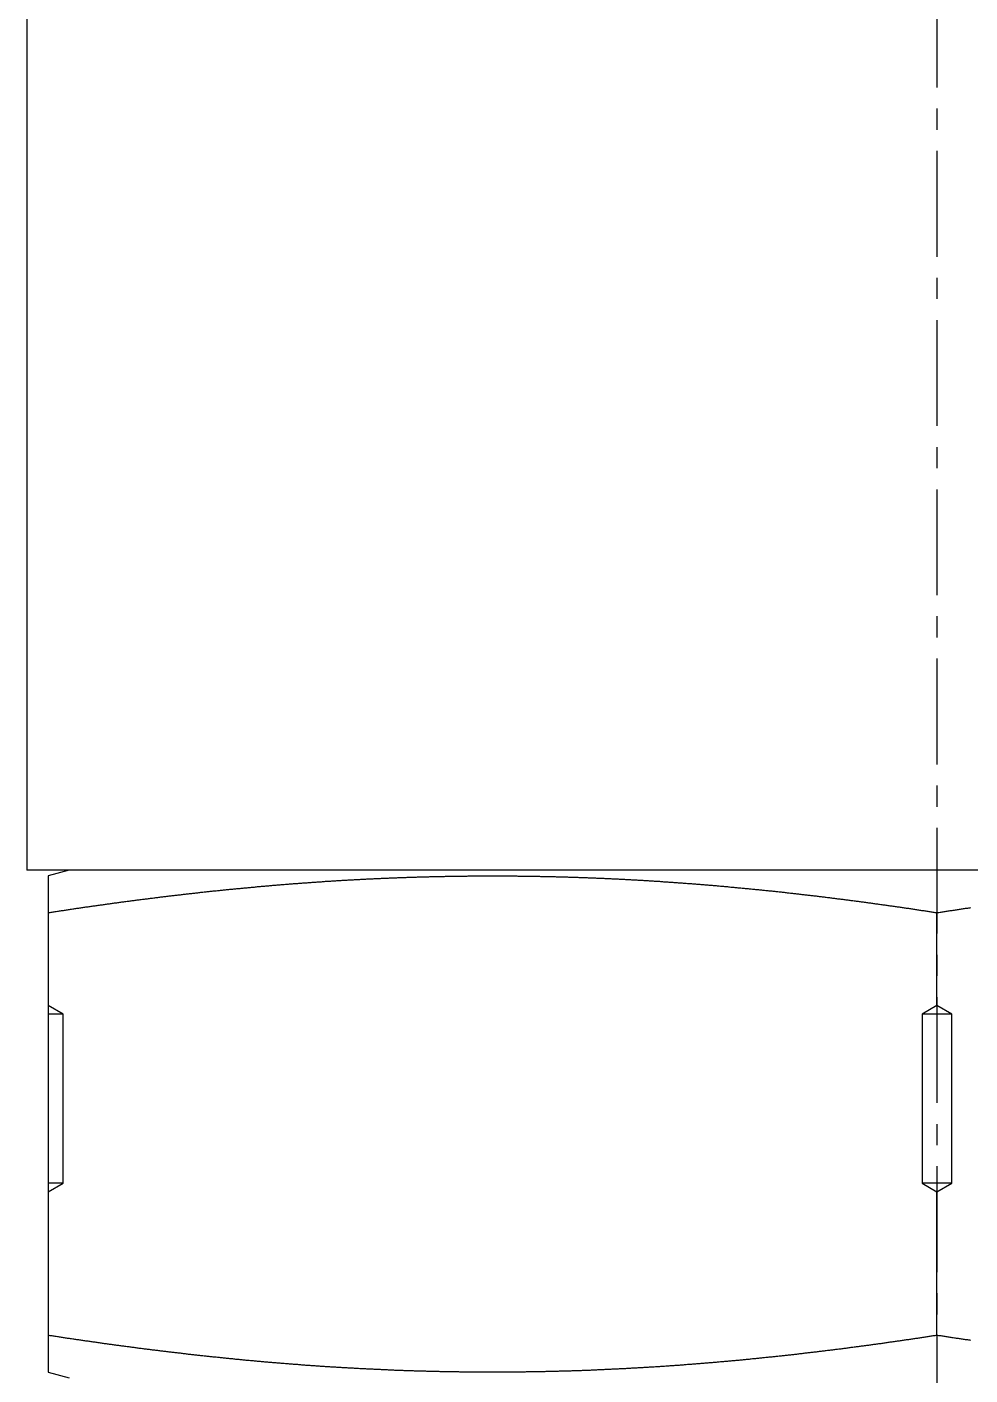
# Model space of a CAD drawing. Extents: x -12 to 116, y -14 to 98.
# Drawn here: x 94.53 to 105.67, y 13.02 to 28.95 of the extents above; entities that cross this region are included whole.
import ezdxf

# ---------------------------------------------------------------- set-up
doc = ezdxf.new("R2010")
doc.units = 0
doc.linetypes.add('CENTER', pattern=[2, 1.25, -0.25, 0.25, -0.25])
doc.layers.get('0').update_dxf_attribs({"linetype": 'CONTINUOUS'})
doc.layers.add('CENTER', color=1, linetype='CENTER')

msp = doc.modelspace()

# ---------------------------------------------------------------- linework, layer by layer
at = {"color": 7, "linetype": 'CONTINUOUS'}
for p, q in [((94.525, 29.634), (94.525, 18.984)), ((116.025, 18.984), (94.525, 18.984)), ((95.025, 18.984), (94.775, 18.917)), ((94.775, 18.917), (94.775, 13.051)), ((105.275, 17.384), (105.275, 18.482)), ((94.951, 17.284), (94.775, 17.384)), ((105.275, 17.384), (105.1, 17.284)), ((105.451, 17.284), (105.275, 17.384)), ((94.951, 17.284), (94.775, 17.284)), ((94.951, 15.284), (94.951, 17.284)), ((105.1, 17.284), (105.1, 15.284)), ((105.451, 17.284), (105.1, 17.284)), ((105.451, 15.284), (105.451, 17.284)), ((94.775, 15.184), (94.951, 15.284)), ((94.951, 15.284), (94.775, 15.284)), ((105.1, 15.284), (105.275, 15.184)), ((105.451, 15.284), (105.1, 15.284)), ((105.275, 15.184), (105.451, 15.284)), ((105.275, 13.486), (105.275, 15.184)), ((94.775, 13.051), (95.025, 12.984))]:
    msp.add_line(p, q, dxfattribs=at)
at = {"color": 7}
for points in [[(94.775, 18.482, 0), (94.787, 18.484, 0), (94.799, 18.485, 0), (94.811, 18.487, 0), (94.823, 18.489, 0), (94.836, 18.491, 0), (94.848, 18.493, 0), (94.86, 18.495, 0), (94.872, 18.497, 0), (94.884, 18.498, 0), (94.896, 18.5, 0), (94.908, 18.502, 0), (94.92, 18.504, 0), (94.932, 18.506, 0), (94.944, 18.508, 0), (94.956, 18.509, 0), (94.969, 18.511, 0), (94.981, 18.513, 0), (94.993, 18.515, 0), (95.005, 18.517, 0), (95.017, 18.518, 0), (95.029, 18.52, 0), (95.041, 18.522, 0), (95.053, 18.524, 0), (95.065, 18.526, 0), (95.077, 18.527, 0), (95.089, 18.529, 0), (95.101, 18.531, 0), (95.114, 18.533, 0), (95.126, 18.535, 0), (95.138, 18.536, 0), (95.15, 18.538, 0), (95.162, 18.54, 0), (95.174, 18.542, 0), (95.186, 18.543, 0), (95.198, 18.545, 0), (95.21, 18.547, 0), (95.222, 18.549, 0), (95.234, 18.55, 0), (95.247, 18.552, 0), (95.259, 18.554, 0), (95.271, 18.556, 0), (95.283, 18.557, 0), (95.295, 18.559, 0), (95.307, 18.561, 0), (95.319, 18.562, 0), (95.331, 18.564, 0), (95.343, 18.566, 0), (95.355, 18.568, 0), (95.368, 18.569, 0), (95.38, 18.571, 0), (95.392, 18.573, 0), (95.404, 18.574, 0), (95.416, 18.576, 0), (95.428, 18.578, 0), (95.44, 18.579, 0), (95.452, 18.581, 0), (95.464, 18.583, 0), (95.477, 18.585, 0), (95.489, 18.586, 0), (95.501, 18.588, 0), (95.513, 18.59, 0), (95.525, 18.591, 0), (95.537, 18.593, 0), (95.549, 18.595, 0), (95.561, 18.596, 0), (95.573, 18.598, 0), (95.585, 18.599, 0), (95.598, 18.601, 0), (95.61, 18.603, 0), (95.622, 18.604, 0), (95.634, 18.606, 0), (95.646, 18.608, 0), (95.658, 18.609, 0), (95.67, 18.611, 0), (95.682, 18.613, 0), (95.694, 18.614, 0), (95.707, 18.616, 0), (95.719, 18.617, 0), (95.731, 18.619, 0), (95.743, 18.621, 0), (95.755, 18.622, 0), (95.767, 18.624, 0), (95.779, 18.625, 0), (95.791, 18.627, 0), (95.803, 18.628, 0), (95.816, 18.63, 0), (95.828, 18.632, 0), (95.84, 18.633, 0), (95.852, 18.635, 0), (95.864, 18.636, 0), (95.876, 18.638, 0), (95.888, 18.64, 0), (95.9, 18.641, 0), (95.913, 18.643, 0), (95.925, 18.644, 0), (95.937, 18.646, 0), (95.949, 18.647, 0), (95.961, 18.649, 0), (95.973, 18.65, 0), (95.985, 18.652, 0), (95.997, 18.653, 0), (96.01, 18.655, 0), (96.022, 18.656, 0), (96.034, 18.658, 0), (96.046, 18.659, 0), (96.058, 18.661, 0), (96.07, 18.662, 0), (96.082, 18.664, 0), (96.094, 18.665, 0), (96.107, 18.667, 0), (96.119, 18.668, 0), (96.131, 18.67, 0), (96.143, 18.671, 0), (96.155, 18.673, 0), (96.167, 18.674, 0), (96.179, 18.676, 0), (96.192, 18.677, 0), (96.204, 18.679, 0), (96.216, 18.68, 0), (96.228, 18.681, 0), (96.24, 18.683, 0), (96.252, 18.684, 0), (96.264, 18.686, 0), (96.276, 18.687, 0), (96.289, 18.689, 0), (96.301, 18.69, 0), (96.313, 18.692, 0), (96.325, 18.693, 0), (96.337, 18.694, 0), (96.349, 18.696, 0), (96.361, 18.697, 0), (96.374, 18.699, 0), (96.386, 18.7, 0), (96.398, 18.701, 0), (96.41, 18.703, 0), (96.422, 18.704, 0), (96.434, 18.706, 0), (96.446, 18.707, 0), (96.459, 18.708, 0), (96.471, 18.71, 0), (96.483, 18.711, 0), (96.495, 18.712, 0), (96.507, 18.714, 0), (96.519, 18.715, 0), (96.531, 18.716, 0), (96.544, 18.718, 0), (96.556, 18.719, 0), (96.568, 18.721, 0), (96.58, 18.722, 0), (96.592, 18.723, 0), (96.604, 18.724, 0), (96.617, 18.726, 0), (96.629, 18.727, 0), (96.641, 18.728, 0), (96.653, 18.73, 0), (96.665, 18.731, 0), (96.677, 18.732, 0), (96.689, 18.734, 0), (96.701, 18.735, 0), (96.714, 18.736, 0), (96.726, 18.738, 0), (96.738, 18.739, 0), (96.75, 18.74, 0), (96.762, 18.741, 0), (96.775, 18.743, 0), (96.787, 18.744, 0), (96.799, 18.745, 0), (96.811, 18.746, 0), (96.823, 18.748, 0), (96.835, 18.749, 0), (96.847, 18.75, 0), (96.86, 18.751, 0), (96.872, 18.753, 0), (96.884, 18.754, 0), (96.896, 18.755, 0), (96.908, 18.756, 0), (96.92, 18.758, 0), (96.933, 18.759, 0), (96.945, 18.76, 0), (96.957, 18.761, 0), (96.969, 18.762, 0), (96.981, 18.764, 0), (96.993, 18.765, 0), (97.005, 18.766, 0), (97.018, 18.767, 0), (97.03, 18.768, 0), (97.042, 18.769, 0), (97.054, 18.771, 0), (97.066, 18.772, 0), (97.079, 18.773, 0), (97.091, 18.774, 0), (97.103, 18.775, 0), (97.115, 18.776, 0), (97.127, 18.777, 0), (97.139, 18.779, 0), (97.151, 18.78, 0), (97.164, 18.781, 0), (97.176, 18.782, 0), (97.188, 18.783, 0), (97.2, 18.784, 0), (97.212, 18.785, 0), (97.225, 18.787, 0), (97.237, 18.788, 0), (97.249, 18.789, 0), (97.261, 18.79, 0), (97.273, 18.791, 0), (97.285, 18.792, 0), (97.297, 18.793, 0), (97.31, 18.794, 0), (97.322, 18.795, 0), (97.334, 18.796, 0), (97.346, 18.797, 0), (97.358, 18.798, 0), (97.371, 18.799, 0), (97.383, 18.8, 0), (97.395, 18.802, 0), (97.407, 18.803, 0), (97.419, 18.804, 0), (97.431, 18.805, 0), (97.444, 18.806, 0), (97.456, 18.807, 0), (97.468, 18.808, 0), (97.48, 18.809, 0), (97.492, 18.81, 0), (97.504, 18.811, 0), (97.517, 18.812, 0), (97.529, 18.813, 0), (97.541, 18.814, 0), (97.553, 18.815, 0), (97.565, 18.816, 0), (97.578, 18.817, 0), (97.59, 18.818, 0), (97.602, 18.819, 0), (97.614, 18.82, 0), (97.626, 18.821, 0), (97.638, 18.822, 0), (97.651, 18.823, 0), (97.663, 18.823, 0), (97.675, 18.825, 0), (97.687, 18.825, 0), (97.699, 18.826, 0), (97.712, 18.827, 0), (97.724, 18.828, 0), (97.736, 18.829, 0), (97.748, 18.83, 0), (97.76, 18.831, 0), (97.772, 18.832, 0), (97.785, 18.833, 0), (97.797, 18.834, 0), (97.809, 18.835, 0), (97.821, 18.835, 0), (97.834, 18.836, 0), (97.846, 18.837, 0), (97.858, 18.838, 0), (97.87, 18.839, 0), (97.882, 18.84, 0), (97.894, 18.841, 0), (97.907, 18.842, 0), (97.919, 18.842, 0), (97.931, 18.843, 0), (97.943, 18.844, 0), (97.955, 18.845, 0), (97.968, 18.846, 0), (97.98, 18.847, 0), (97.992, 18.848, 0), (98.004, 18.848, 0), (98.016, 18.849, 0), (98.028, 18.85, 0), (98.041, 18.851, 0), (98.053, 18.852, 0), (98.065, 18.852, 0), (98.077, 18.853, 0), (98.09, 18.854, 0), (98.102, 18.855, 0), (98.114, 18.855, 0), (98.126, 18.856, 0), (98.138, 18.857, 0), (98.15, 18.858, 0), (98.163, 18.858, 0), (98.175, 18.859, 0), (98.187, 18.86, 0), (98.199, 18.861, 0), (98.212, 18.861, 0), (98.224, 18.862, 0), (98.236, 18.863, 0), (98.248, 18.864, 0), (98.26, 18.864, 0), (98.272, 18.865, 0), (98.285, 18.866, 0), (98.297, 18.867, 0), (98.309, 18.867, 0), (98.321, 18.868, 0), (98.334, 18.869, 0), (98.346, 18.869, 0), (98.358, 18.87, 0), (98.37, 18.871, 0), (98.382, 18.871, 0), (98.394, 18.872, 0), (98.407, 18.873, 0), (98.419, 18.873, 0), (98.431, 18.874, 0), (98.443, 18.875, 0), (98.456, 18.875, 0), (98.468, 18.876, 0), (98.48, 18.877, 0), (98.492, 18.877, 0), (98.504, 18.878, 0), (98.516, 18.878, 0), (98.529, 18.879, 0), (98.541, 18.88, 0), (98.553, 18.88, 0), (98.565, 18.881, 0), (98.578, 18.881, 0), (98.59, 18.882, 0), (98.602, 18.883, 0), (98.614, 18.883, 0), (98.626, 18.884, 0), (98.639, 18.884, 0), (98.651, 18.885, 0), (98.663, 18.886, 0), (98.675, 18.886, 0), (98.687, 18.887, 0), (98.7, 18.887, 0), (98.712, 18.888, 0), (98.724, 18.888, 0), (98.736, 18.889, 0), (98.749, 18.889, 0), (98.761, 18.89, 0), (98.773, 18.89, 0), (98.785, 18.891, 0), (98.797, 18.891, 0), (98.809, 18.892, 0), (98.822, 18.892, 0), (98.834, 18.893, 0), (98.846, 18.893, 0), (98.858, 18.894, 0), (98.871, 18.894, 0), (98.883, 18.895, 0), (98.895, 18.895, 0), (98.907, 18.896, 0), (98.919, 18.896, 0), (98.932, 18.897, 0), (98.944, 18.897, 0), (98.956, 18.898, 0), (98.968, 18.898, 0), (98.981, 18.898, 0), (98.993, 18.899, 0), (99.005, 18.899, 0), (99.017, 18.9, 0), (99.029, 18.9, 0), (99.042, 18.901, 0), (99.054, 18.901, 0), (99.066, 18.901, 0), (99.078, 18.902, 0), (99.09, 18.902, 0), (99.103, 18.902, 0), (99.115, 18.903, 0), (99.127, 18.903, 0), (99.139, 18.904, 0), (99.151, 18.904, 0), (99.164, 18.904, 0), (99.176, 18.905, 0), (99.188, 18.905, 0), (99.2, 18.905, 0), (99.213, 18.906, 0), (99.225, 18.906, 0), (99.237, 18.906, 0), (99.249, 18.907, 0), (99.261, 18.907, 0), (99.274, 18.907, 0), (99.286, 18.908, 0), (99.298, 18.908, 0), (99.31, 18.908, 0), (99.323, 18.909, 0), (99.335, 18.909, 0), (99.347, 18.909, 0), (99.359, 18.909, 0), (99.371, 18.91, 0), (99.384, 18.91, 0), (99.396, 18.91, 0), (99.408, 18.91, 0), (99.42, 18.911, 0), (99.433, 18.911, 0), (99.445, 18.911, 0), (99.457, 18.911, 0), (99.469, 18.912, 0), (99.481, 18.912, 0), (99.494, 18.912, 0), (99.506, 18.912, 0), (99.518, 18.913, 0), (99.53, 18.913, 0), (99.543, 18.913, 0), (99.555, 18.913, 0), (99.567, 18.913, 0), (99.579, 18.913, 0), (99.591, 18.914, 0), (99.604, 18.914, 0), (99.616, 18.914, 0), (99.628, 18.914, 0), (99.64, 18.914, 0), (99.652, 18.915, 0), (99.665, 18.915, 0), (99.677, 18.915, 0), (99.689, 18.915, 0), (99.701, 18.915, 0), (99.713, 18.915, 0), (99.726, 18.915, 0), (99.738, 18.916, 0), (99.75, 18.916, 0), (99.762, 18.916, 0), (99.775, 18.916, 0), (99.787, 18.916, 0), (99.799, 18.916, 0), (99.811, 18.916, 0), (99.823, 18.916, 0), (99.836, 18.916, 0), (99.848, 18.916, 0), (99.86, 18.916, 0), (99.872, 18.916, 0), (99.885, 18.917, 0), (99.897, 18.917, 0), (99.909, 18.917, 0), (99.921, 18.917, 0), (99.933, 18.917, 0), (99.946, 18.917, 0), (99.958, 18.917, 0), (99.97, 18.917, 0), (99.982, 18.917, 0), (99.995, 18.917, 0), (100.007, 18.917, 0), (100.019, 18.917, 0), (100.031, 18.917, 0), (100.044, 18.917, 0), (100.056, 18.917, 0), (100.068, 18.917, 0), (100.08, 18.917, 0), (100.092, 18.917, 0), (100.105, 18.917, 0), (100.117, 18.917, 0), (100.129, 18.917, 0), (100.141, 18.917, 0), (100.153, 18.917, 0), (100.166, 18.917, 0), (100.178, 18.916, 0), (100.19, 18.916, 0), (100.202, 18.916, 0), (100.215, 18.916, 0), (100.227, 18.916, 0), (100.239, 18.916, 0), (100.251, 18.916, 0), (100.263, 18.916, 0), (100.276, 18.916, 0), (100.288, 18.916, 0), (100.3, 18.916, 0), (100.312, 18.916, 0), (100.325, 18.915, 0), (100.337, 18.915, 0), (100.349, 18.915, 0), (100.361, 18.915, 0), (100.373, 18.915, 0), (100.386, 18.915, 0), (100.398, 18.915, 0), (100.41, 18.914, 0), (100.422, 18.914, 0), (100.435, 18.914, 0), (100.447, 18.914, 0), (100.459, 18.914, 0), (100.471, 18.913, 0), (100.483, 18.913, 0), (100.496, 18.913, 0), (100.508, 18.913, 0), (100.52, 18.913, 0), (100.532, 18.913, 0), (100.545, 18.912, 0), (100.557, 18.912, 0), (100.569, 18.912, 0), (100.581, 18.912, 0), (100.593, 18.911, 0), (100.606, 18.911, 0), (100.618, 18.911, 0), (100.63, 18.911, 0), (100.642, 18.91, 0), (100.655, 18.91, 0), (100.667, 18.91, 0), (100.679, 18.91, 0), (100.691, 18.909, 0), (100.703, 18.909, 0), (100.716, 18.909, 0), (100.728, 18.909, 0), (100.74, 18.908, 0), (100.752, 18.908, 0), (100.764, 18.908, 0), (100.777, 18.907, 0), (100.789, 18.907, 0), (100.801, 18.907, 0), (100.813, 18.906, 0), (100.826, 18.906, 0), (100.838, 18.906, 0), (100.85, 18.905, 0), (100.862, 18.905, 0), (100.874, 18.905, 0), (100.887, 18.904, 0), (100.899, 18.904, 0), (100.911, 18.904, 0), (100.923, 18.903, 0), (100.935, 18.903, 0), (100.948, 18.902, 0), (100.96, 18.902, 0), (100.972, 18.902, 0), (100.984, 18.901, 0), (100.997, 18.901, 0), (101.009, 18.901, 0), (101.021, 18.9, 0), (101.033, 18.9, 0), (101.045, 18.899, 0), (101.058, 18.899, 0), (101.07, 18.898, 0), (101.082, 18.898, 0), (101.094, 18.898, 0), (101.106, 18.897, 0), (101.119, 18.897, 0), (101.131, 18.896, 0), (101.143, 18.896, 0), (101.155, 18.895, 0), (101.168, 18.895, 0), (101.18, 18.894, 0), (101.192, 18.894, 0), (101.204, 18.893, 0), (101.216, 18.893, 0), (101.229, 18.892, 0), (101.241, 18.892, 0), (101.253, 18.891, 0), (101.265, 18.891, 0), (101.277, 18.89, 0), (101.29, 18.89, 0), (101.302, 18.889, 0), (101.314, 18.889, 0), (101.326, 18.888, 0), (101.338, 18.888, 0), (101.351, 18.887, 0), (101.363, 18.887, 0), (101.375, 18.886, 0), (101.387, 18.886, 0), (101.4, 18.885, 0), (101.412, 18.884, 0), (101.424, 18.884, 0), (101.436, 18.883, 0), (101.448, 18.883, 0), (101.461, 18.882, 0), (101.473, 18.881, 0), (101.485, 18.881, 0), (101.497, 18.88, 0), (101.509, 18.88, 0), (101.522, 18.879, 0), (101.534, 18.878, 0), (101.546, 18.878, 0), (101.558, 18.877, 0), (101.57, 18.877, 0), (101.583, 18.876, 0), (101.595, 18.875, 0), (101.607, 18.875, 0), (101.619, 18.874, 0), (101.631, 18.873, 0), (101.644, 18.873, 0), (101.656, 18.872, 0), (101.668, 18.871, 0), (101.68, 18.871, 0), (101.692, 18.87, 0), (101.705, 18.869, 0), (101.717, 18.869, 0), (101.729, 18.868, 0), (101.741, 18.867, 0), (101.753, 18.867, 0), (101.766, 18.866, 0), (101.778, 18.865, 0), (101.79, 18.864, 0), (101.802, 18.864, 0), (101.814, 18.863, 0), (101.827, 18.862, 0), (101.839, 18.861, 0), (101.851, 18.861, 0), (101.863, 18.86, 0), (101.875, 18.859, 0), (101.888, 18.858, 0), (101.9, 18.858, 0), (101.912, 18.857, 0), (101.924, 18.856, 0), (101.936, 18.855, 0), (101.949, 18.855, 0), (101.961, 18.854, 0), (101.973, 18.853, 0), (101.985, 18.852, 0), (101.997, 18.852, 0), (102.01, 18.851, 0), (102.022, 18.85, 0), (102.034, 18.849, 0), (102.046, 18.848, 0), (102.058, 18.848, 0), (102.071, 18.847, 0), (102.083, 18.846, 0), (102.095, 18.845, 0), (102.107, 18.844, 0), (102.119, 18.843, 0), (102.132, 18.842, 0), (102.144, 18.842, 0), (102.156, 18.841, 0), (102.168, 18.84, 0), (102.18, 18.839, 0), (102.192, 18.838, 0), (102.205, 18.837, 0), (102.217, 18.836, 0), (102.229, 18.835, 0), (102.241, 18.835, 0), (102.253, 18.834, 0), (102.266, 18.833, 0), (102.278, 18.832, 0), (102.29, 18.831, 0), (102.302, 18.83, 0), (102.314, 18.829, 0), (102.327, 18.828, 0), (102.339, 18.827, 0), (102.351, 18.826, 0), (102.363, 18.825, 0), (102.375, 18.825, 0), (102.387, 18.824, 0), (102.4, 18.823, 0), (102.412, 18.822, 0), (102.424, 18.821, 0), (102.436, 18.82, 0), (102.448, 18.819, 0), (102.461, 18.818, 0), (102.473, 18.817, 0), (102.485, 18.816, 0), (102.497, 18.815, 0), (102.509, 18.814, 0), (102.521, 18.813, 0), (102.534, 18.812, 0), (102.546, 18.811, 0), (102.558, 18.81, 0), (102.57, 18.809, 0), (102.582, 18.808, 0), (102.595, 18.807, 0), (102.607, 18.806, 0), (102.619, 18.805, 0), (102.631, 18.804, 0), (102.643, 18.803, 0), (102.655, 18.802, 0), (102.668, 18.801, 0), (102.68, 18.799, 0), (102.692, 18.798, 0), (102.704, 18.797, 0), (102.716, 18.796, 0), (102.728, 18.795, 0), (102.741, 18.794, 0), (102.753, 18.793, 0), (102.765, 18.792, 0), (102.777, 18.791, 0), (102.789, 18.79, 0), (102.802, 18.789, 0), (102.814, 18.788, 0), (102.826, 18.787, 0), (102.838, 18.785, 0), (102.85, 18.784, 0), (102.862, 18.783, 0), (102.875, 18.782, 0), (102.887, 18.781, 0), (102.899, 18.78, 0), (102.911, 18.779, 0), (102.923, 18.777, 0), (102.935, 18.776, 0), (102.948, 18.775, 0), (102.96, 18.774, 0), (102.972, 18.773, 0), (102.984, 18.772, 0), (102.996, 18.771, 0), (103.008, 18.769, 0), (103.021, 18.768, 0), (103.033, 18.767, 0), (103.045, 18.766, 0), (103.057, 18.765, 0), (103.069, 18.764, 0), (103.081, 18.762, 0), (103.094, 18.761, 0), (103.106, 18.76, 0), (103.118, 18.759, 0), (103.13, 18.757, 0), (103.142, 18.756, 0), (103.154, 18.755, 0), (103.166, 18.754, 0), (103.179, 18.753, 0), (103.191, 18.751, 0), (103.203, 18.75, 0), (103.215, 18.749, 0), (103.227, 18.748, 0), (103.239, 18.746, 0), (103.252, 18.745, 0), (103.264, 18.744, 0), (103.276, 18.743, 0), (103.288, 18.741, 0), (103.3, 18.74, 0), (103.312, 18.739, 0), (103.325, 18.738, 0), (103.337, 18.736, 0), (103.349, 18.735, 0), (103.361, 18.734, 0), (103.373, 18.732, 0), (103.385, 18.731, 0), (103.397, 18.73, 0), (103.41, 18.728, 0), (103.422, 18.727, 0), (103.434, 18.726, 0), (103.446, 18.724, 0), (103.458, 18.723, 0), (103.47, 18.722, 0), (103.482, 18.72, 0), (103.495, 18.719, 0), (103.507, 18.718, 0), (103.519, 18.716, 0), (103.531, 18.715, 0), (103.543, 18.714, 0), (103.555, 18.712, 0), (103.567, 18.711, 0), (103.58, 18.71, 0), (103.592, 18.708, 0), (103.604, 18.707, 0), (103.616, 18.706, 0), (103.628, 18.704, 0), (103.64, 18.703, 0), (103.652, 18.701, 0), (103.665, 18.7, 0), (103.677, 18.698, 0), (103.689, 18.697, 0), (103.701, 18.696, 0), (103.713, 18.694, 0), (103.725, 18.693, 0), (103.737, 18.692, 0), (103.75, 18.69, 0), (103.762, 18.689, 0), (103.774, 18.687, 0), (103.786, 18.686, 0), (103.798, 18.684, 0), (103.81, 18.683, 0), (103.822, 18.681, 0), (103.835, 18.68, 0), (103.847, 18.679, 0), (103.859, 18.677, 0), (103.871, 18.676, 0), (103.883, 18.674, 0), (103.895, 18.673, 0), (103.907, 18.671, 0), (103.919, 18.67, 0), (103.932, 18.668, 0), (103.944, 18.667, 0), (103.956, 18.665, 0), (103.968, 18.664, 0), (103.98, 18.662, 0), (103.992, 18.661, 0), (104.004, 18.659, 0), (104.017, 18.658, 0), (104.029, 18.656, 0), (104.041, 18.655, 0), (104.053, 18.653, 0), (104.065, 18.652, 0), (104.077, 18.65, 0), (104.089, 18.649, 0), (104.101, 18.647, 0), (104.114, 18.646, 0), (104.126, 18.644, 0), (104.138, 18.643, 0), (104.15, 18.641, 0), (104.162, 18.64, 0), (104.174, 18.638, 0), (104.186, 18.636, 0), (104.198, 18.635, 0), (104.21, 18.633, 0), (104.223, 18.632, 0), (104.235, 18.63, 0), (104.247, 18.628, 0), (104.259, 18.627, 0), (104.271, 18.625, 0), (104.283, 18.624, 0), (104.295, 18.622, 0), (104.307, 18.621, 0), (104.32, 18.619, 0), (104.332, 18.617, 0), (104.344, 18.616, 0), (104.356, 18.614, 0), (104.368, 18.613, 0), (104.38, 18.611, 0), (104.392, 18.609, 0), (104.404, 18.608, 0), (104.416, 18.606, 0), (104.429, 18.604, 0), (104.441, 18.603, 0), (104.453, 18.601, 0), (104.465, 18.599, 0), (104.477, 18.598, 0), (104.489, 18.596, 0), (104.501, 18.595, 0), (104.513, 18.593, 0), (104.525, 18.591, 0), (104.538, 18.59, 0), (104.55, 18.588, 0), (104.562, 18.586, 0), (104.574, 18.585, 0), (104.586, 18.583, 0), (104.598, 18.581, 0), (104.61, 18.579, 0), (104.622, 18.578, 0), (104.634, 18.576, 0), (104.647, 18.574, 0), (104.659, 18.573, 0), (104.671, 18.571, 0), (104.683, 18.569, 0), (104.695, 18.568, 0), (104.707, 18.566, 0), (104.719, 18.564, 0), (104.731, 18.562, 0), (104.743, 18.561, 0), (104.755, 18.559, 0), (104.768, 18.557, 0), (104.78, 18.556, 0), (104.792, 18.554, 0), (104.804, 18.552, 0), (104.816, 18.55, 0), (104.828, 18.549, 0), (104.84, 18.547, 0), (104.852, 18.545, 0), (104.864, 18.543, 0), (104.876, 18.542, 0), (104.888, 18.54, 0), (104.901, 18.538, 0), (104.913, 18.536, 0), (104.925, 18.535, 0), (104.937, 18.533, 0), (104.949, 18.531, 0), (104.961, 18.529, 0), (104.973, 18.527, 0), (104.985, 18.526, 0), (104.997, 18.524, 0), (105.009, 18.522, 0), (105.021, 18.52, 0), (105.034, 18.518, 0), (105.046, 18.517, 0), (105.058, 18.515, 0), (105.07, 18.513, 0), (105.082, 18.511, 0), (105.094, 18.509, 0), (105.106, 18.508, 0), (105.118, 18.506, 0), (105.13, 18.504, 0), (105.142, 18.502, 0), (105.154, 18.5, 0), (105.166, 18.498, 0), (105.179, 18.497, 0), (105.191, 18.495, 0), (105.203, 18.493, 0), (105.215, 18.491, 0), (105.227, 18.489, 0), (105.239, 18.487, 0), (105.251, 18.485, 0), (105.263, 18.484, 0), (105.275, 18.482, 0)], [(105.275, 18.482, 0), (105.287, 18.484, 0), (105.299, 18.485, 0), (105.311, 18.487, 0), (105.323, 18.489, 0), (105.336, 18.491, 0), (105.348, 18.493, 0), (105.36, 18.495, 0), (105.372, 18.497, 0), (105.384, 18.498, 0), (105.396, 18.5, 0), (105.408, 18.502, 0), (105.42, 18.504, 0), (105.432, 18.506, 0), (105.444, 18.508, 0), (105.456, 18.509, 0), (105.468, 18.511, 0), (105.481, 18.513, 0), (105.493, 18.515, 0), (105.505, 18.517, 0), (105.517, 18.518, 0), (105.529, 18.52, 0), (105.541, 18.522, 0), (105.553, 18.524, 0), (105.565, 18.526, 0), (105.577, 18.527, 0), (105.589, 18.529, 0), (105.601, 18.531, 0), (105.614, 18.533, 0), (105.626, 18.535, 0), (105.638, 18.536, 0), (105.65, 18.538, 0), (105.662, 18.54, 0), (105.674, 18.542, 0)], [(105.275, 13.486, 0), (105.263, 13.484, 0), (105.251, 13.482, 0), (105.239, 13.481, 0), (105.227, 13.479, 0), (105.215, 13.477, 0), (105.203, 13.475, 0), (105.191, 13.473, 0), (105.179, 13.471, 0), (105.166, 13.47, 0), (105.154, 13.468, 0), (105.142, 13.466, 0), (105.13, 13.464, 0), (105.118, 13.462, 0), (105.106, 13.46, 0), (105.094, 13.459, 0), (105.082, 13.457, 0), (105.07, 13.455, 0), (105.058, 13.453, 0), (105.046, 13.451, 0), (105.034, 13.449, 0), (105.021, 13.448, 0), (105.009, 13.446, 0), (104.997, 13.444, 0), (104.985, 13.442, 0), (104.973, 13.44, 0), (104.961, 13.439, 0), (104.949, 13.437, 0), (104.937, 13.435, 0), (104.925, 13.433, 0), (104.913, 13.432, 0), (104.901, 13.43, 0), (104.888, 13.428, 0), (104.876, 13.426, 0), (104.864, 13.425, 0), (104.852, 13.423, 0), (104.84, 13.421, 0), (104.828, 13.419, 0), (104.816, 13.418, 0), (104.804, 13.416, 0), (104.792, 13.414, 0), (104.78, 13.412, 0), (104.768, 13.411, 0), (104.755, 13.409, 0), (104.743, 13.407, 0), (104.731, 13.405, 0), (104.719, 13.404, 0), (104.707, 13.402, 0), (104.695, 13.4, 0), (104.683, 13.399, 0), (104.671, 13.397, 0), (104.659, 13.395, 0), (104.647, 13.393, 0), (104.634, 13.392, 0), (104.622, 13.39, 0), (104.61, 13.388, 0), (104.598, 13.387, 0), (104.586, 13.385, 0), (104.574, 13.383, 0), (104.562, 13.382, 0), (104.55, 13.38, 0), (104.538, 13.378, 0), (104.525, 13.377, 0), (104.513, 13.375, 0), (104.501, 13.373, 0), (104.489, 13.372, 0), (104.477, 13.37, 0), (104.465, 13.368, 0), (104.453, 13.367, 0), (104.441, 13.365, 0), (104.429, 13.363, 0), (104.416, 13.362, 0), (104.404, 13.36, 0), (104.392, 13.359, 0), (104.38, 13.357, 0), (104.368, 13.355, 0), (104.356, 13.354, 0), (104.344, 13.352, 0), (104.332, 13.351, 0), (104.32, 13.349, 0), (104.307, 13.347, 0), (104.295, 13.346, 0), (104.283, 13.344, 0), (104.271, 13.342, 0), (104.259, 13.341, 0), (104.247, 13.339, 0), (104.235, 13.338, 0), (104.223, 13.336, 0), (104.21, 13.335, 0), (104.198, 13.333, 0), (104.186, 13.332, 0), (104.174, 13.33, 0), (104.162, 13.328, 0), (104.15, 13.327, 0), (104.138, 13.325, 0), (104.126, 13.324, 0), (104.114, 13.322, 0), (104.101, 13.321, 0), (104.089, 13.319, 0), (104.077, 13.318, 0), (104.065, 13.316, 0), (104.053, 13.315, 0), (104.041, 13.313, 0), (104.029, 13.312, 0), (104.017, 13.31, 0), (104.004, 13.309, 0), (103.992, 13.307, 0), (103.98, 13.306, 0), (103.968, 13.304, 0), (103.956, 13.303, 0), (103.944, 13.301, 0), (103.932, 13.3, 0), (103.919, 13.298, 0), (103.907, 13.297, 0), (103.895, 13.295, 0), (103.883, 13.294, 0), (103.871, 13.292, 0), (103.859, 13.291, 0), (103.847, 13.289, 0), (103.835, 13.288, 0), (103.822, 13.286, 0), (103.81, 13.285, 0), (103.798, 13.284, 0), (103.786, 13.282, 0), (103.774, 13.281, 0), (103.762, 13.279, 0), (103.75, 13.278, 0), (103.737, 13.276, 0), (103.725, 13.275, 0), (103.713, 13.274, 0), (103.701, 13.272, 0), (103.689, 13.271, 0), (103.677, 13.269, 0), (103.665, 13.268, 0), (103.652, 13.267, 0), (103.64, 13.265, 0), (103.628, 13.264, 0), (103.616, 13.262, 0), (103.604, 13.261, 0), (103.592, 13.26, 0), (103.58, 13.258, 0), (103.567, 13.257, 0), (103.555, 13.255, 0), (103.543, 13.254, 0), (103.531, 13.253, 0), (103.519, 13.251, 0), (103.507, 13.25, 0), (103.495, 13.249, 0), (103.482, 13.247, 0), (103.47, 13.246, 0), (103.458, 13.245, 0), (103.446, 13.243, 0), (103.434, 13.242, 0), (103.422, 13.241, 0), (103.41, 13.239, 0), (103.397, 13.238, 0), (103.385, 13.237, 0), (103.373, 13.236, 0), (103.361, 13.234, 0), (103.349, 13.233, 0), (103.337, 13.232, 0), (103.325, 13.23, 0), (103.312, 13.229, 0), (103.3, 13.228, 0), (103.288, 13.227, 0), (103.276, 13.225, 0), (103.264, 13.224, 0), (103.252, 13.223, 0), (103.239, 13.222, 0), (103.227, 13.22, 0), (103.215, 13.219, 0), (103.203, 13.218, 0), (103.191, 13.216, 0), (103.179, 13.215, 0), (103.166, 13.214, 0), (103.154, 13.213, 0), (103.142, 13.212, 0), (103.13, 13.21, 0), (103.118, 13.209, 0), (103.106, 13.208, 0), (103.094, 13.207, 0), (103.081, 13.206, 0), (103.069, 13.204, 0), (103.057, 13.203, 0), (103.045, 13.202, 0), (103.033, 13.201, 0), (103.021, 13.2, 0), (103.008, 13.198, 0), (102.996, 13.197, 0), (102.984, 13.196, 0), (102.972, 13.195, 0), (102.96, 13.194, 0), (102.948, 13.193, 0), (102.935, 13.191, 0), (102.923, 13.19, 0), (102.911, 13.189, 0), (102.899, 13.188, 0), (102.887, 13.187, 0), (102.875, 13.186, 0), (102.862, 13.185, 0), (102.85, 13.184, 0), (102.838, 13.182, 0), (102.826, 13.181, 0), (102.814, 13.18, 0), (102.802, 13.179, 0), (102.789, 13.178, 0), (102.777, 13.177, 0), (102.765, 13.176, 0), (102.753, 13.175, 0), (102.741, 13.174, 0), (102.728, 13.173, 0), (102.716, 13.172, 0), (102.704, 13.171, 0), (102.692, 13.169, 0), (102.68, 13.168, 0), (102.668, 13.167, 0), (102.655, 13.166, 0), (102.643, 13.165, 0), (102.631, 13.164, 0), (102.619, 13.163, 0), (102.607, 13.162, 0), (102.595, 13.161, 0), (102.582, 13.16, 0), (102.57, 13.159, 0), (102.558, 13.158, 0), (102.546, 13.157, 0), (102.534, 13.156, 0), (102.521, 13.155, 0), (102.509, 13.154, 0), (102.497, 13.153, 0), (102.485, 13.152, 0), (102.473, 13.151, 0), (102.461, 13.15, 0), (102.448, 13.149, 0), (102.436, 13.148, 0), (102.424, 13.147, 0), (102.412, 13.146, 0), (102.4, 13.145, 0), (102.387, 13.144, 0), (102.375, 13.143, 0), (102.363, 13.142, 0), (102.351, 13.142, 0), (102.339, 13.141, 0), (102.327, 13.14, 0), (102.314, 13.139, 0), (102.302, 13.138, 0), (102.29, 13.137, 0), (102.278, 13.136, 0), (102.266, 13.135, 0), (102.253, 13.134, 0), (102.241, 13.133, 0), (102.229, 13.132, 0), (102.217, 13.132, 0), (102.205, 13.131, 0), (102.192, 13.13, 0), (102.18, 13.129, 0), (102.168, 13.128, 0), (102.156, 13.127, 0), (102.144, 13.126, 0), (102.132, 13.125, 0), (102.119, 13.125, 0), (102.107, 13.124, 0), (102.095, 13.123, 0), (102.083, 13.122, 0), (102.071, 13.121, 0), (102.058, 13.12, 0), (102.046, 13.12, 0), (102.034, 13.119, 0), (102.022, 13.118, 0), (102.01, 13.117, 0), (101.997, 13.116, 0), (101.985, 13.116, 0), (101.973, 13.115, 0), (101.961, 13.114, 0), (101.949, 13.113, 0), (101.936, 13.112, 0), (101.924, 13.112, 0), (101.912, 13.111, 0), (101.9, 13.11, 0), (101.888, 13.109, 0), (101.875, 13.109, 0), (101.863, 13.108, 0), (101.851, 13.107, 0), (101.839, 13.106, 0), (101.827, 13.106, 0), (101.814, 13.105, 0), (101.802, 13.104, 0), (101.79, 13.103, 0), (101.778, 13.103, 0), (101.766, 13.102, 0), (101.753, 13.101, 0), (101.741, 13.101, 0), (101.729, 13.1, 0), (101.717, 13.099, 0), (101.705, 13.098, 0), (101.692, 13.098, 0), (101.68, 13.097, 0), (101.668, 13.097, 0), (101.656, 13.096, 0), (101.644, 13.095, 0), (101.631, 13.095, 0), (101.619, 13.094, 0), (101.607, 13.093, 0), (101.595, 13.092, 0), (101.583, 13.092, 0), (101.57, 13.091, 0), (101.558, 13.091, 0), (101.546, 13.09, 0), (101.534, 13.089, 0), (101.522, 13.089, 0), (101.509, 13.088, 0), (101.497, 13.088, 0), (101.485, 13.087, 0), (101.473, 13.086, 0), (101.461, 13.086, 0), (101.448, 13.085, 0), (101.436, 13.085, 0), (101.424, 13.084, 0), (101.412, 13.084, 0), (101.4, 13.083, 0), (101.387, 13.082, 0), (101.375, 13.082, 0), (101.363, 13.081, 0), (101.351, 13.081, 0), (101.338, 13.08, 0), (101.326, 13.08, 0), (101.314, 13.079, 0), (101.302, 13.079, 0), (101.29, 13.078, 0), (101.277, 13.078, 0), (101.265, 13.077, 0), (101.253, 13.076, 0), (101.241, 13.076, 0), (101.229, 13.075, 0), (101.216, 13.075, 0), (101.204, 13.075, 0), (101.192, 13.074, 0), (101.18, 13.073, 0), (101.168, 13.073, 0), (101.155, 13.073, 0), (101.143, 13.072, 0), (101.131, 13.072, 0), (101.119, 13.071, 0), (101.106, 13.071, 0), (101.094, 13.07, 0), (101.082, 13.07, 0), (101.07, 13.069, 0), (101.058, 13.069, 0), (101.045, 13.069, 0), (101.033, 13.068, 0), (101.021, 13.068, 0), (101.009, 13.067, 0), (100.997, 13.067, 0), (100.984, 13.067, 0), (100.972, 13.066, 0), (100.96, 13.066, 0), (100.948, 13.065, 0), (100.935, 13.065, 0), (100.923, 13.065, 0), (100.911, 13.064, 0), (100.899, 13.064, 0), (100.887, 13.063, 0), (100.874, 13.063, 0), (100.862, 13.063, 0), (100.85, 13.062, 0), (100.838, 13.062, 0), (100.826, 13.062, 0), (100.813, 13.062, 0), (100.801, 13.061, 0), (100.789, 13.061, 0), (100.777, 13.06, 0), (100.764, 13.06, 0), (100.752, 13.06, 0), (100.74, 13.06, 0), (100.728, 13.059, 0), (100.716, 13.059, 0), (100.703, 13.059, 0), (100.691, 13.059, 0), (100.679, 13.058, 0), (100.667, 13.058, 0), (100.655, 13.058, 0), (100.642, 13.057, 0), (100.63, 13.057, 0), (100.618, 13.057, 0), (100.606, 13.057, 0), (100.593, 13.056, 0), (100.581, 13.056, 0), (100.569, 13.056, 0), (100.557, 13.056, 0), (100.545, 13.056, 0), (100.532, 13.055, 0), (100.52, 13.055, 0), (100.508, 13.055, 0), (100.496, 13.055, 0), (100.483, 13.055, 0), (100.471, 13.054, 0), (100.459, 13.054, 0), (100.447, 13.054, 0), (100.435, 13.054, 0), (100.422, 13.054, 0), (100.41, 13.053, 0), (100.398, 13.053, 0), (100.386, 13.053, 0), (100.373, 13.053, 0), (100.361, 13.053, 0), (100.349, 13.053, 0), (100.337, 13.053, 0), (100.325, 13.052, 0), (100.312, 13.052, 0), (100.3, 13.052, 0), (100.288, 13.052, 0), (100.276, 13.052, 0), (100.263, 13.052, 0), (100.251, 13.052, 0), (100.239, 13.052, 0), (100.227, 13.052, 0), (100.215, 13.052, 0), (100.202, 13.052, 0), (100.19, 13.051, 0), (100.178, 13.051, 0), (100.166, 13.051, 0), (100.153, 13.051, 0), (100.141, 13.051, 0), (100.129, 13.051, 0), (100.117, 13.051, 0), (100.105, 13.051, 0), (100.092, 13.051, 0), (100.08, 13.051, 0), (100.068, 13.051, 0), (100.056, 13.051, 0), (100.044, 13.051, 0), (100.031, 13.051, 0), (100.019, 13.051, 0), (100.007, 13.051, 0), (99.995, 13.051, 0), (99.982, 13.051, 0), (99.97, 13.051, 0), (99.958, 13.051, 0), (99.946, 13.051, 0), (99.933, 13.051, 0), (99.921, 13.051, 0), (99.909, 13.051, 0), (99.897, 13.051, 0), (99.885, 13.051, 0), (99.872, 13.051, 0), (99.86, 13.051, 0), (99.848, 13.052, 0), (99.836, 13.052, 0), (99.823, 13.052, 0), (99.811, 13.052, 0), (99.799, 13.052, 0), (99.787, 13.052, 0), (99.775, 13.052, 0), (99.762, 13.052, 0), (99.75, 13.052, 0), (99.738, 13.052, 0), (99.726, 13.053, 0), (99.713, 13.053, 0), (99.701, 13.053, 0), (99.689, 13.053, 0), (99.677, 13.053, 0), (99.665, 13.053, 0), (99.652, 13.053, 0), (99.64, 13.053, 0), (99.628, 13.054, 0), (99.616, 13.054, 0), (99.604, 13.054, 0), (99.591, 13.054, 0), (99.579, 13.054, 0), (99.567, 13.055, 0), (99.555, 13.055, 0), (99.543, 13.055, 0), (99.53, 13.055, 0), (99.518, 13.055, 0), (99.506, 13.056, 0), (99.494, 13.056, 0), (99.481, 13.056, 0), (99.469, 13.056, 0), (99.457, 13.056, 0), (99.445, 13.057, 0), (99.433, 13.057, 0), (99.42, 13.057, 0), (99.408, 13.057, 0), (99.396, 13.058, 0), (99.384, 13.058, 0), (99.371, 13.058, 0), (99.359, 13.059, 0), (99.347, 13.059, 0), (99.335, 13.059, 0), (99.323, 13.059, 0), (99.31, 13.06, 0), (99.298, 13.06, 0), (99.286, 13.06, 0), (99.274, 13.06, 0), (99.261, 13.061, 0), (99.249, 13.061, 0), (99.237, 13.062, 0), (99.225, 13.062, 0), (99.213, 13.062, 0), (99.2, 13.062, 0), (99.188, 13.063, 0), (99.176, 13.063, 0), (99.164, 13.063, 0), (99.151, 13.064, 0), (99.139, 13.064, 0), (99.127, 13.065, 0), (99.115, 13.065, 0), (99.103, 13.065, 0), (99.09, 13.066, 0), (99.078, 13.066, 0), (99.066, 13.067, 0), (99.054, 13.067, 0), (99.042, 13.067, 0), (99.029, 13.068, 0), (99.017, 13.068, 0), (99.005, 13.069, 0), (98.993, 13.069, 0), (98.981, 13.069, 0), (98.968, 13.07, 0), (98.956, 13.07, 0), (98.944, 13.071, 0), (98.932, 13.071, 0), (98.919, 13.072, 0), (98.907, 13.072, 0), (98.895, 13.073, 0), (98.883, 13.073, 0), (98.871, 13.073, 0), (98.858, 13.074, 0), (98.846, 13.075, 0), (98.834, 13.075, 0), (98.822, 13.075, 0), (98.809, 13.076, 0), (98.797, 13.076, 0), (98.785, 13.077, 0), (98.773, 13.078, 0), (98.761, 13.078, 0), (98.749, 13.079, 0), (98.736, 13.079, 0), (98.724, 13.08, 0), (98.712, 13.08, 0), (98.7, 13.081, 0), (98.687, 13.081, 0), (98.675, 13.082, 0), (98.663, 13.082, 0), (98.651, 13.083, 0), (98.639, 13.083, 0), (98.626, 13.084, 0), (98.614, 13.085, 0), (98.602, 13.085, 0), (98.59, 13.086, 0), (98.578, 13.086, 0), (98.565, 13.087, 0), (98.553, 13.088, 0), (98.541, 13.088, 0), (98.529, 13.089, 0), (98.516, 13.089, 0), (98.504, 13.09, 0), (98.492, 13.091, 0), (98.48, 13.091, 0), (98.468, 13.092, 0), (98.456, 13.092, 0), (98.443, 13.093, 0), (98.431, 13.094, 0), (98.419, 13.095, 0), (98.407, 13.095, 0), (98.394, 13.096, 0), (98.382, 13.097, 0), (98.37, 13.097, 0), (98.358, 13.098, 0), (98.346, 13.098, 0), (98.334, 13.099, 0), (98.321, 13.1, 0), (98.309, 13.101, 0), (98.297, 13.101, 0), (98.285, 13.102, 0), (98.272, 13.103, 0), (98.26, 13.103, 0), (98.248, 13.104, 0), (98.236, 13.105, 0), (98.224, 13.106, 0), (98.212, 13.106, 0), (98.199, 13.107, 0), (98.187, 13.108, 0), (98.175, 13.109, 0), (98.163, 13.109, 0), (98.15, 13.11, 0), (98.138, 13.111, 0), (98.126, 13.112, 0), (98.114, 13.112, 0), (98.102, 13.113, 0), (98.09, 13.114, 0), (98.077, 13.115, 0), (98.065, 13.116, 0), (98.053, 13.116, 0), (98.041, 13.117, 0), (98.029, 13.118, 0), (98.016, 13.119, 0), (98.004, 13.12, 0), (97.992, 13.12, 0), (97.98, 13.121, 0), (97.968, 13.122, 0), (97.955, 13.123, 0), (97.943, 13.124, 0), (97.931, 13.125, 0), (97.919, 13.125, 0), (97.907, 13.126, 0), (97.894, 13.127, 0), (97.882, 13.128, 0), (97.87, 13.129, 0), (97.858, 13.13, 0), (97.846, 13.131, 0), (97.834, 13.132, 0), (97.821, 13.132, 0), (97.809, 13.133, 0), (97.797, 13.134, 0), (97.785, 13.135, 0), (97.772, 13.136, 0), (97.76, 13.137, 0), (97.748, 13.138, 0), (97.736, 13.139, 0), (97.724, 13.14, 0), (97.712, 13.141, 0), (97.699, 13.142, 0), (97.687, 13.142, 0), (97.675, 13.143, 0), (97.663, 13.144, 0), (97.651, 13.145, 0), (97.638, 13.146, 0), (97.626, 13.147, 0), (97.614, 13.148, 0), (97.602, 13.149, 0), (97.59, 13.15, 0), (97.578, 13.151, 0), (97.565, 13.152, 0), (97.553, 13.153, 0), (97.541, 13.154, 0), (97.529, 13.155, 0), (97.517, 13.156, 0), (97.504, 13.157, 0), (97.492, 13.158, 0), (97.48, 13.159, 0), (97.468, 13.16, 0), (97.456, 13.161, 0), (97.444, 13.162, 0), (97.431, 13.163, 0), (97.419, 13.164, 0), (97.407, 13.165, 0), (97.395, 13.166, 0), (97.383, 13.167, 0), (97.371, 13.168, 0), (97.358, 13.169, 0), (97.346, 13.171, 0), (97.334, 13.171, 0), (97.322, 13.173, 0), (97.31, 13.174, 0), (97.297, 13.175, 0), (97.285, 13.176, 0), (97.273, 13.177, 0), (97.261, 13.178, 0), (97.249, 13.179, 0), (97.237, 13.18, 0), (97.225, 13.181, 0), (97.212, 13.182, 0), (97.2, 13.184, 0), (97.188, 13.185, 0), (97.176, 13.186, 0), (97.164, 13.187, 0), (97.151, 13.188, 0), (97.139, 13.189, 0), (97.127, 13.19, 0), (97.115, 13.191, 0), (97.103, 13.193, 0), (97.091, 13.194, 0), (97.079, 13.195, 0), (97.066, 13.196, 0), (97.054, 13.197, 0), (97.042, 13.198, 0), (97.03, 13.2, 0), (97.018, 13.201, 0), (97.005, 13.202, 0), (96.993, 13.203, 0), (96.981, 13.204, 0), (96.969, 13.206, 0), (96.957, 13.207, 0), (96.945, 13.208, 0), (96.933, 13.209, 0), (96.92, 13.21, 0), (96.908, 13.212, 0), (96.896, 13.213, 0), (96.884, 13.214, 0), (96.872, 13.215, 0), (96.86, 13.216, 0), (96.847, 13.218, 0), (96.835, 13.219, 0), (96.823, 13.22, 0), (96.811, 13.222, 0), (96.799, 13.223, 0), (96.787, 13.224, 0), (96.775, 13.225, 0), (96.762, 13.227, 0), (96.75, 13.228, 0), (96.738, 13.229, 0), (96.726, 13.23, 0), (96.714, 13.232, 0), (96.701, 13.233, 0), (96.689, 13.234, 0), (96.677, 13.236, 0), (96.665, 13.237, 0), (96.653, 13.238, 0), (96.641, 13.239, 0), (96.629, 13.241, 0), (96.617, 13.242, 0), (96.604, 13.243, 0), (96.592, 13.245, 0), (96.58, 13.246, 0), (96.568, 13.247, 0), (96.556, 13.249, 0), (96.544, 13.25, 0), (96.531, 13.252, 0), (96.519, 13.253, 0), (96.507, 13.254, 0), (96.495, 13.255, 0), (96.483, 13.257, 0), (96.471, 13.258, 0), (96.459, 13.26, 0), (96.446, 13.261, 0), (96.434, 13.262, 0), (96.422, 13.264, 0), (96.41, 13.265, 0), (96.398, 13.267, 0), (96.386, 13.268, 0), (96.374, 13.269, 0), (96.361, 13.271, 0), (96.349, 13.272, 0), (96.337, 13.274, 0), (96.325, 13.275, 0), (96.313, 13.276, 0), (96.301, 13.278, 0), (96.289, 13.279, 0), (96.276, 13.281, 0), (96.264, 13.282, 0), (96.252, 13.284, 0), (96.24, 13.285, 0), (96.228, 13.286, 0), (96.216, 13.288, 0), (96.204, 13.289, 0), (96.192, 13.291, 0), (96.179, 13.292, 0), (96.167, 13.294, 0), (96.155, 13.295, 0), (96.143, 13.297, 0), (96.131, 13.298, 0), (96.119, 13.3, 0), (96.107, 13.301, 0), (96.094, 13.303, 0), (96.082, 13.304, 0), (96.07, 13.306, 0), (96.058, 13.307, 0), (96.046, 13.309, 0), (96.034, 13.31, 0), (96.022, 13.312, 0), (96.01, 13.313, 0), (95.998, 13.315, 0), (95.985, 13.316, 0), (95.973, 13.318, 0), (95.961, 13.319, 0), (95.949, 13.321, 0), (95.937, 13.322, 0), (95.925, 13.324, 0), (95.913, 13.325, 0), (95.9, 13.327, 0), (95.888, 13.328, 0), (95.876, 13.33, 0), (95.864, 13.332, 0), (95.852, 13.333, 0), (95.84, 13.335, 0), (95.828, 13.336, 0), (95.816, 13.338, 0), (95.803, 13.339, 0), (95.791, 13.341, 0), (95.779, 13.342, 0), (95.767, 13.344, 0), (95.755, 13.346, 0), (95.743, 13.347, 0), (95.731, 13.349, 0), (95.719, 13.351, 0), (95.707, 13.352, 0), (95.694, 13.354, 0), (95.682, 13.355, 0), (95.67, 13.357, 0), (95.658, 13.359, 0), (95.646, 13.36, 0), (95.634, 13.362, 0), (95.622, 13.364, 0), (95.61, 13.365, 0), (95.598, 13.367, 0), (95.585, 13.368, 0), (95.573, 13.37, 0), (95.561, 13.372, 0), (95.549, 13.373, 0), (95.537, 13.375, 0), (95.525, 13.377, 0), (95.513, 13.378, 0), (95.501, 13.38, 0), (95.489, 13.382, 0), (95.477, 13.383, 0), (95.464, 13.385, 0), (95.452, 13.387, 0), (95.44, 13.388, 0), (95.428, 13.39, 0), (95.416, 13.392, 0), (95.404, 13.393, 0), (95.392, 13.395, 0), (95.38, 13.397, 0), (95.368, 13.399, 0), (95.355, 13.4, 0), (95.343, 13.402, 0), (95.331, 13.404, 0), (95.319, 13.405, 0), (95.307, 13.407, 0), (95.295, 13.409, 0), (95.283, 13.411, 0), (95.271, 13.412, 0), (95.259, 13.414, 0), (95.247, 13.416, 0), (95.234, 13.418, 0), (95.222, 13.419, 0), (95.21, 13.421, 0), (95.198, 13.423, 0), (95.186, 13.425, 0), (95.174, 13.426, 0), (95.162, 13.428, 0), (95.15, 13.43, 0), (95.138, 13.432, 0), (95.126, 13.433, 0), (95.114, 13.435, 0), (95.101, 13.437, 0), (95.089, 13.439, 0), (95.077, 13.44, 0), (95.065, 13.442, 0), (95.053, 13.444, 0), (95.041, 13.446, 0), (95.029, 13.448, 0), (95.017, 13.449, 0), (95.005, 13.451, 0), (94.993, 13.453, 0), (94.981, 13.455, 0), (94.969, 13.457, 0), (94.956, 13.459, 0), (94.944, 13.46, 0), (94.932, 13.462, 0), (94.92, 13.464, 0), (94.908, 13.466, 0), (94.896, 13.468, 0), (94.884, 13.47, 0), (94.872, 13.471, 0), (94.86, 13.473, 0), (94.848, 13.475, 0), (94.836, 13.477, 0), (94.823, 13.479, 0), (94.811, 13.481, 0), (94.799, 13.482, 0), (94.787, 13.484, 0), (94.775, 13.486, 0)], [(105.674, 13.426, 0), (105.662, 13.428, 0), (105.65, 13.43, 0), (105.638, 13.432, 0), (105.626, 13.433, 0), (105.614, 13.435, 0), (105.601, 13.437, 0), (105.589, 13.439, 0), (105.577, 13.44, 0), (105.565, 13.442, 0), (105.553, 13.444, 0), (105.541, 13.446, 0), (105.529, 13.448, 0), (105.517, 13.449, 0), (105.505, 13.451, 0), (105.493, 13.453, 0), (105.481, 13.455, 0), (105.468, 13.457, 0), (105.456, 13.459, 0), (105.444, 13.46, 0), (105.432, 13.462, 0), (105.42, 13.464, 0), (105.408, 13.466, 0), (105.396, 13.468, 0), (105.384, 13.47, 0), (105.372, 13.471, 0), (105.36, 13.473, 0), (105.348, 13.475, 0), (105.336, 13.477, 0), (105.323, 13.479, 0), (105.311, 13.481, 0), (105.299, 13.482, 0), (105.287, 13.484, 0), (105.275, 13.486, 0)]]:
    msp.add_polyline3d(points, dxfattribs=at)
at = {"layer": 'CENTER', "color": 1, "linetype": 'CENTER'}
msp.add_line((105.275, 67.484), (105.275, -1.016), dxfattribs=at)

doc.saveas('drawing.dxf')
